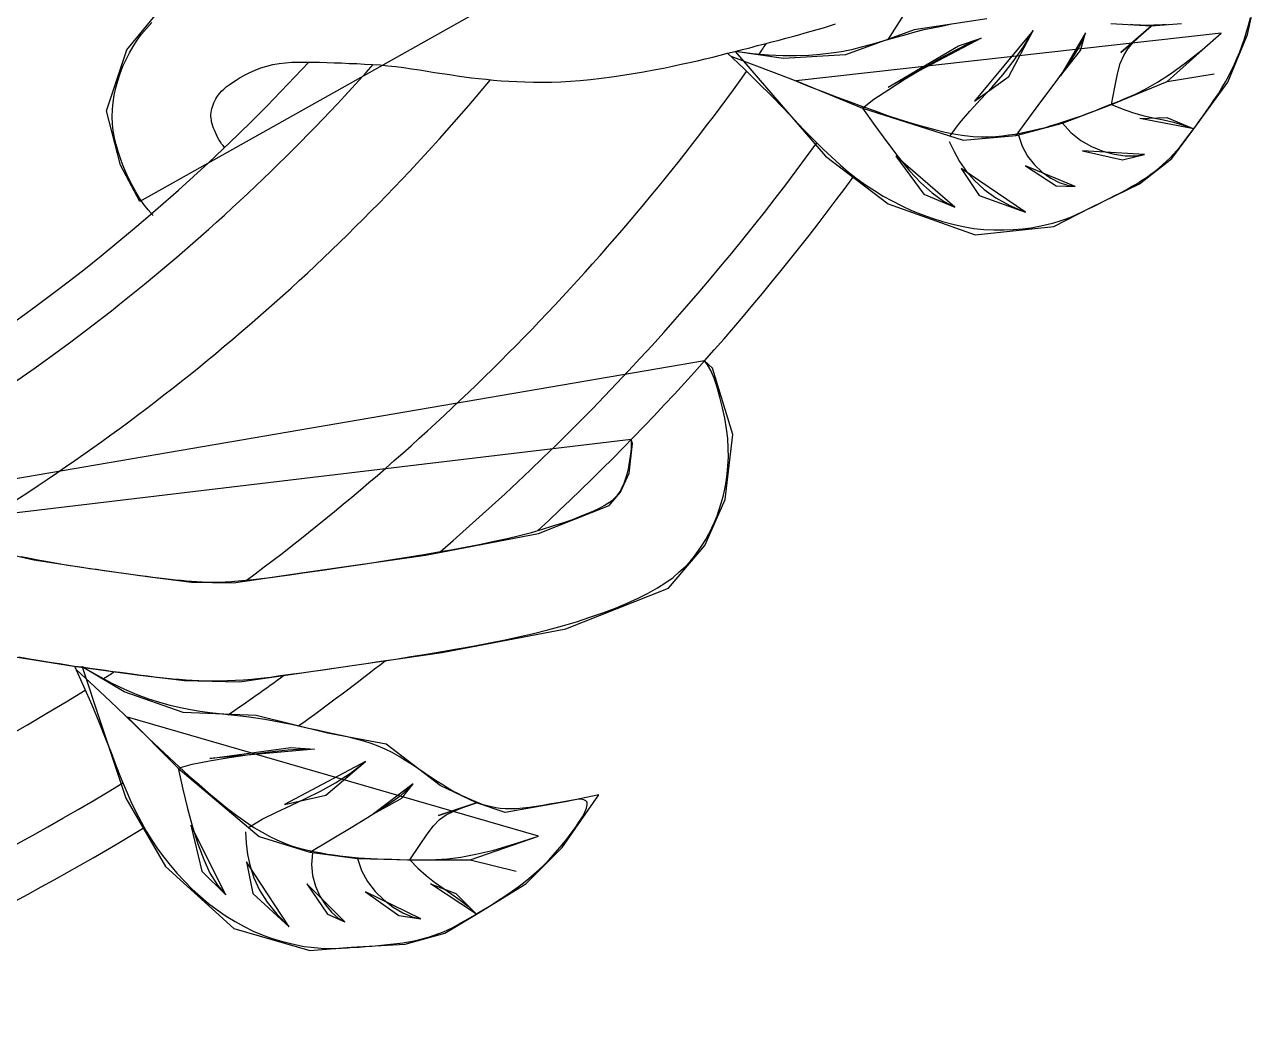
# Model space of a CAD drawing. Header units: metres. Extents: x -2293 to -1333, y 0 to 2180.
# Drawn here: x -1760.3 to -1705.2, y 1573.5 to 1618.4 of the extents above; entities that cross this region are included whole.
import ezdxf

# ---------------------------------------------------------------- set-up
doc = ezdxf.new("R2010")
doc.units = ezdxf.units.M
doc.layers.add('3', color=3, linetype='Continuous')

msp = doc.modelspace()

# ---------------------------------------------------------------- linework, layer by layer
at = {"layer": '3'}
for points in [[(-1709.93, 1635.96), (-1755.17, 1610.56), (-1756.03, 1612.17), (-1756.65, 1614.6), (-1755.74, 1617.31), (-1754.12, 1619.27)], [(-1719.06, 1618.44), (-1719.45, 1618.36), (-1719.84, 1618.28), (-1720.24, 1618.2), (-1720.63, 1618.1), (-1721.03, 1617.99), (-1721.42, 1617.88), (-1721.81, 1617.77), (-1722.21, 1617.65), (-1722.62, 1617.54), (-1723.03, 1617.43), (-1723.46, 1617.32), (-1723.91, 1617.23), (-1724.37, 1617.16), (-1724.85, 1617.1), (-1725.36, 1617.06), (-1725.92, 1617.04), (-1726.52, 1617.05), (-1727.16, 1617.08), (-1727.87, 1617.14), (-1728.64, 1617.24), (-1726.96, 1615.29), (-1724.61, 1612.58), (-1721.82, 1610.45), (-1717.95, 1609.07), (-1714.44, 1609.45), (-1712.8, 1610.29), (-1710.63, 1611.34), (-1709.19, 1612.47), (-1708.2, 1613.8), (-1706.69, 1615.88), (-1705.81, 1618), (-1705.2, 1620.78)], [(-1728.98, 1617.16), (-1728.98, 1617.16), (-1728.26, 1616.48), (-1727.61, 1615.85), (-1727.02, 1615.26), (-1726.49, 1614.72), (-1726.01, 1614.21), (-1725.56, 1613.74), (-1725.14, 1613.31), (-1724.73, 1612.9), (-1724.34, 1612.53), (-1723.96, 1612.19), (-1723.59, 1611.87), (-1723.21, 1611.57), (-1722.83, 1611.3), (-1722.44, 1611.04), (-1722.05, 1610.8), (-1721.64, 1610.58), (-1721.22, 1610.36), (-1720.78, 1610.16), (-1720.33, 1609.98), (-1719.87, 1609.81), (-1719.41, 1609.67), (-1718.94, 1609.54), (-1718.48, 1609.44), (-1718.01, 1609.36), (-1717.56, 1609.31), (-1717.11, 1609.29), (-1716.67, 1609.29), (-1716.24, 1609.31), (-1715.84, 1609.34), (-1715.45, 1609.39), (-1715.09, 1609.46), (-1714.75, 1609.53), (-1714.44, 1609.61), (-1714.16, 1609.69), (-1713.9, 1609.79), (-1713.65, 1609.88), (-1713.41, 1609.99), (-1713.18, 1610.1), (-1712.94, 1610.21), (-1712.71, 1610.32), (-1712.47, 1610.44), (-1712.22, 1610.57), (-1711.97, 1610.69), (-1711.72, 1610.82), (-1711.47, 1610.95), (-1711.22, 1611.08), (-1710.98, 1611.22), (-1710.75, 1611.35), (-1710.53, 1611.49), (-1710.32, 1611.63), (-1710.12, 1611.77), (-1709.93, 1611.91), (-1709.75, 1612.06), (-1709.58, 1612.2), (-1709.42, 1612.35), (-1709.26, 1612.5), (-1709.11, 1612.66), (-1708.97, 1612.82), (-1708.83, 1612.98), (-1708.69, 1613.16), (-1708.56, 1613.33), (-1708.41, 1613.52), (-1708.27, 1613.72), (-1708.12, 1613.92), (-1707.96, 1614.14), (-1707.79, 1614.37), (-1707.62, 1614.61), (-1707.45, 1614.86), (-1707.28, 1615.11), (-1707.11, 1615.36), (-1706.95, 1615.62), (-1706.8, 1615.89), (-1706.65, 1616.15), (-1706.52, 1616.41), (-1706.39, 1616.68), (-1706.27, 1616.96), (-1706.16, 1617.23), (-1706.05, 1617.52), (-1705.95, 1617.81), (-1705.86, 1618.11), (-1705.77, 1618.42), (-1705.68, 1618.74)], [(-1717.43, 1618.7), (-1720.66, 1618.2), (-1723.72, 1617.09), (-1726.49, 1616.93), (-1728.64, 1617.24)], [(-1754.57, 1609.93), (-1754.57, 1609.93), (-1754.79, 1610.18), (-1754.99, 1610.43), (-1755.18, 1610.71), (-1755.35, 1610.99), (-1755.51, 1611.28), (-1755.66, 1611.57), (-1755.79, 1611.87), (-1755.92, 1612.17), (-1756.03, 1612.48), (-1756.13, 1612.78), (-1756.22, 1613.09), (-1756.29, 1613.39), (-1756.35, 1613.7), (-1756.38, 1614.01), (-1756.4, 1614.33), (-1756.39, 1614.65), (-1756.36, 1614.97), (-1756.31, 1615.29), (-1756.24, 1615.62), (-1756.15, 1615.94), (-1756.04, 1616.26), (-1755.92, 1616.58), (-1755.78, 1616.89), (-1755.62, 1617.18), (-1755.46, 1617.47), (-1755.28, 1617.75), (-1755.09, 1618.01), (-1754.87, 1618.27), (-1754.63, 1618.53)], [(-1751.39, 1612.97), (-1751.39, 1612.97), (-1751.46, 1613.05), (-1751.52, 1613.13), (-1751.58, 1613.23), (-1751.64, 1613.32), (-1751.7, 1613.42), (-1751.75, 1613.53), (-1751.8, 1613.63), (-1751.84, 1613.73), (-1751.88, 1613.83), (-1751.92, 1613.92), (-1751.94, 1614.01), (-1751.97, 1614.1), (-1751.98, 1614.18), (-1751.99, 1614.27), (-1752, 1614.35), (-1752, 1614.44), (-1751.99, 1614.52), (-1751.98, 1614.61), (-1751.96, 1614.7), (-1751.93, 1614.78), (-1751.9, 1614.87), (-1751.87, 1614.95), (-1751.82, 1615.04), (-1751.78, 1615.13), (-1751.73, 1615.21), (-1751.67, 1615.3), (-1751.6, 1615.38), (-1751.52, 1615.47), (-1751.43, 1615.56), (-1751.32, 1615.66), (-1751.19, 1615.76), (-1751.04, 1615.86), (-1750.88, 1615.97), (-1750.69, 1616.08), (-1750.48, 1616.2), (-1750.26, 1616.31), (-1750.02, 1616.41), (-1749.77, 1616.51), (-1749.51, 1616.59), (-1749.24, 1616.66), (-1748.96, 1616.71), (-1748.68, 1616.74), (-1748.39, 1616.76), (-1748.09, 1616.77), (-1747.79, 1616.77), (-1747.48, 1616.77), (-1747.16, 1616.76), (-1746.84, 1616.75), (-1746.51, 1616.74), (-1746.18, 1616.73), (-1745.84, 1616.71), (-1745.5, 1616.7), (-1745.15, 1616.68), (-1744.8, 1616.66), (-1744.46, 1616.64), (-1744.11, 1616.6), (-1743.76, 1616.57), (-1743.41, 1616.52), (-1743.06, 1616.47), (-1742.71, 1616.42), (-1742.37, 1616.37), (-1742.03, 1616.31), (-1741.69, 1616.26), (-1741.36, 1616.21), (-1741.03, 1616.16), (-1740.71, 1616.11), (-1740.39, 1616.07), (-1740.07, 1616.03), (-1739.74, 1616), (-1739.41, 1615.97), (-1739.07, 1615.94), (-1738.73, 1615.92), (-1738.37, 1615.9), (-1738.01, 1615.89), (-1737.63, 1615.88), (-1737.24, 1615.87), (-1736.83, 1615.88), (-1736.41, 1615.89), (-1735.98, 1615.92), (-1735.54, 1615.95), (-1735.08, 1615.99), (-1734.6, 1616.05), (-1734.13, 1616.11), (-1733.65, 1616.18), (-1733.18, 1616.26), (-1732.72, 1616.34), (-1732.27, 1616.42), (-1731.84, 1616.5), (-1731.43, 1616.58), (-1731.04, 1616.67), (-1730.68, 1616.75), (-1730.32, 1616.83), (-1729.98, 1616.91), (-1729.64, 1616.99), (-1729.31, 1617.07), (-1728.98, 1617.16), (-1728.64, 1617.24), (-1728.31, 1617.33), (-1727.98, 1617.41), (-1727.64, 1617.5), (-1727.32, 1617.58), (-1727, 1617.67), (-1726.68, 1617.75), (-1726.38, 1617.83), (-1726.08, 1617.91), (-1725.8, 1617.99), (-1725.52, 1618.07), (-1725.25, 1618.14), (-1724.98, 1618.22), (-1724.71, 1618.3), (-1724.44, 1618.39), (-1724.17, 1618.48)], [(-1719.06, 1613.48), (-1719.06, 1613.48), (-1718.64, 1614.04), (-1718.18, 1614.58), (-1717.7, 1615.11), (-1717.21, 1615.64), (-1716.72, 1616.2), (-1716.25, 1616.79), (-1715.79, 1617.45), (-1715.37, 1618.17), (-1717.97, 1615.03), (-1716.44, 1616.13), (-1715.37, 1618.17)], [(-1708.76, 1618.47), (-1710.1, 1618.37), (-1711.9, 1618.47)], [(-1711.87, 1614.88), (-1711.87, 1614.88), (-1711.73, 1615.65), (-1711.6, 1616.24), (-1711.48, 1616.7), (-1711.33, 1617.06), (-1711.14, 1617.36), (-1710.89, 1617.66), (-1710.54, 1617.98), (-1710.1, 1618.37), (-1711.45, 1617.2), (-1710.1, 1618.37)], [(-1709.42, 1618.45), (-1709.61, 1618.43), (-1709.79, 1618.41), (-1709.98, 1618.41), (-1710.17, 1618.4), (-1710.37, 1618.4), (-1710.58, 1618.41), (-1710.8, 1618.42), (-1711.03, 1618.44)], [(-1728.84, 1617.03), (-1728.84, 1617.03), (-1727.81, 1616.64), (-1726.9, 1616.3), (-1726.09, 1615.99), (-1725.37, 1615.7), (-1724.71, 1615.45), (-1724.1, 1615.21), (-1723.52, 1615), (-1722.96, 1614.79), (-1722.4, 1614.59), (-1721.85, 1614.39), (-1721.3, 1614.21), (-1720.77, 1614.05), (-1720.25, 1613.9), (-1719.75, 1613.76), (-1719.28, 1613.65), (-1718.83, 1613.56), (-1718.42, 1613.5), (-1718.04, 1613.46), (-1717.68, 1613.44), (-1717.35, 1613.44), (-1717.03, 1613.45), (-1716.73, 1613.48), (-1716.45, 1613.52), (-1716.17, 1613.56), (-1715.89, 1613.61), (-1715.62, 1613.67), (-1715.35, 1613.73), (-1715.09, 1613.79), (-1714.82, 1613.86), (-1714.56, 1613.94), (-1714.3, 1614.02), (-1714.03, 1614.1), (-1713.76, 1614.19), (-1713.49, 1614.28), (-1713.21, 1614.38), (-1712.92, 1614.49), (-1712.62, 1614.6), (-1712.3, 1614.73), (-1711.97, 1614.86), (-1711.61, 1615), (-1711.23, 1615.16), (-1710.81, 1615.34), (-1710.35, 1615.58), (-1709.83, 1615.87), (-1709.24, 1616.25), (-1708.58, 1616.73), (-1707.83, 1617.32), (-1706.98, 1618.06), (-1725.93, 1615.94), (-1722.97, 1614.72), (-1718.48, 1613.29), (-1716.12, 1613.5), (-1714.05, 1614.05), (-1711.87, 1614.88), (-1709.39, 1615.91), (-1706.98, 1618.06)], [(-1722.97, 1614.72), (-1722.97, 1614.72), (-1722.46, 1615.11), (-1721.8, 1615.55), (-1721.06, 1616.02), (-1720.27, 1616.5), (-1719.49, 1616.94), (-1718.77, 1617.33), (-1718.15, 1617.64), (-1717.68, 1617.83), (-1721.83, 1615.65), (-1718.69, 1617.49), (-1717.68, 1617.83)], [(-1716.12, 1613.5), (-1716.12, 1613.5), (-1715.43, 1614.43), (-1714.84, 1615.23), (-1714.34, 1615.91), (-1713.92, 1616.49), (-1713.59, 1616.98), (-1713.33, 1617.4), (-1713.15, 1617.76), (-1713.03, 1618.07), (-1714.15, 1616.15), (-1713.25, 1617.29), (-1713.03, 1618.07)], [(-1709.39, 1615.91), (-1707.3, 1616.24)], [(-1711.87, 1614.88), (-1711.87, 1614.88), (-1711.4, 1614.68), (-1710.93, 1614.52), (-1710.47, 1614.39), (-1710.02, 1614.29), (-1709.56, 1614.19), (-1709.11, 1614.09), (-1708.66, 1613.96), (-1708.2, 1613.8), (-1710.61, 1614.25), (-1709.41, 1614.3), (-1708.2, 1613.8)], [(-1722.97, 1614.72), (-1722.97, 1614.72), (-1722.42, 1613.94), (-1721.89, 1613.21), (-1721.38, 1612.54), (-1720.87, 1611.93), (-1720.37, 1611.39), (-1719.87, 1610.94), (-1719.36, 1610.57), (-1718.85, 1610.3), (-1721.48, 1612.58), (-1720.23, 1610.88), (-1718.85, 1610.3)], [(-1714.05, 1614.05), (-1714.05, 1614.05), (-1713.68, 1613.63), (-1713.24, 1613.28), (-1712.76, 1613), (-1712.26, 1612.8), (-1711.75, 1612.66), (-1711.26, 1612.59), (-1710.81, 1612.59), (-1710.41, 1612.65), (-1713.16, 1612.82), (-1711.38, 1612.41), (-1710.41, 1612.65)], [(-1719.11, 1613.23), (-1719.11, 1613.23), (-1718.89, 1612.78), (-1718.64, 1612.34), (-1718.34, 1611.9), (-1717.98, 1611.49), (-1717.54, 1611.09), (-1717.03, 1610.72), (-1716.41, 1610.38), (-1715.7, 1610.08), (-1718.57, 1612.03), (-1717.77, 1610.83), (-1715.7, 1610.08)], [(-1716.01, 1613.51), (-1716.01, 1613.51), (-1715.85, 1613.02), (-1715.61, 1612.58), (-1715.3, 1612.19), (-1714.96, 1611.87), (-1714.58, 1611.6), (-1714.2, 1611.4), (-1713.83, 1611.28), (-1713.49, 1611.22), (-1715.71, 1612.14), (-1714.34, 1611.25), (-1713.49, 1611.22)], [(-1760.56, 1590.27), (-1760.17, 1590.2), (-1759.8, 1590.14), (-1759.44, 1590.08), (-1759.09, 1590.02), (-1758.75, 1589.97), (-1758.41, 1589.91), (-1758.07, 1589.86), (-1757.73, 1589.82), (-1757.39, 1589.77), (-1757.05, 1589.72), (-1756.71, 1589.67), (-1756.37, 1589.62), (-1756.04, 1589.58), (-1755.72, 1589.54), (-1755.41, 1589.49), (-1755.11, 1589.45), (-1754.81, 1589.42), (-1754.53, 1589.38), (-1754.25, 1589.35), (-1753.97, 1589.32), (-1753.69, 1589.29), (-1753.41, 1589.27), (-1753.12, 1589.24), (-1752.84, 1589.23), (-1752.54, 1589.21), (-1752.24, 1589.2), (-1751.92, 1589.2), (-1751.6, 1589.2), (-1751.26, 1589.21), (-1750.91, 1589.23), (-1750.55, 1589.25), (-1750.17, 1589.28), (-1749.77, 1589.32), (-1749.35, 1589.37), (-1748.91, 1589.43), (-1748.45, 1589.49), (-1747.96, 1589.56), (-1747.44, 1589.63), (-1746.89, 1589.71), (-1746.32, 1589.79), (-1745.71, 1589.88), (-1745.08, 1589.97), (-1744.43, 1590.07), (-1743.76, 1590.17), (-1743.09, 1590.28), (-1742.4, 1590.39), (-1741.71, 1590.5), (-1741.02, 1590.62), (-1740.33, 1590.75), (-1739.64, 1590.88), (-1738.96, 1591.01), (-1738.29, 1591.16), (-1737.63, 1591.31), (-1736.98, 1591.47), (-1736.34, 1591.65), (-1735.71, 1591.83), (-1735.11, 1592.03), (-1734.53, 1592.23), (-1733.97, 1592.44), (-1733.45, 1592.66), (-1732.96, 1592.88), (-1732.51, 1593.11), (-1732.1, 1593.34), (-1731.73, 1593.58), (-1731.41, 1593.81), (-1731.13, 1594.05), (-1730.87, 1594.28), (-1730.65, 1594.52), (-1730.45, 1594.76), (-1730.27, 1595.01), (-1730.11, 1595.25), (-1729.95, 1595.5), (-1729.81, 1595.75), (-1729.68, 1596.01), (-1729.56, 1596.27), (-1729.45, 1596.55), (-1729.35, 1596.83), (-1729.26, 1597.12), (-1729.17, 1597.42), (-1729.1, 1597.74), (-1729.04, 1598.07), (-1728.99, 1598.41), (-1728.96, 1598.78), (-1728.94, 1599.16), (-1728.95, 1599.56), (-1728.97, 1599.99), (-1729.03, 1600.43), (-1729.1, 1600.9), (-1729.2, 1601.37), (-1729.32, 1601.84), (-1729.45, 1602.28), (-1729.58, 1602.68), (-1729.73, 1603.02), (-1729.87, 1603.28), (-1730.01, 1603.46), (-1780.48, 1594.82)], [(-1760.72, 1590.27), (-1758.1, 1589.86), (-1755.29, 1589.47), (-1753.18, 1589.21), (-1750.72, 1589.16), (-1747.23, 1589.66), (-1741.71, 1590.46), (-1736.18, 1591.52), (-1731.61, 1593.33), (-1729.99, 1595.23), (-1729.08, 1597.28), (-1728.74, 1600.18), (-1729.65, 1603.13), (-1730.01, 1603.46)], [(-1760.45, 1594.74), (-1760.07, 1594.66), (-1759.71, 1594.59), (-1759.36, 1594.53), (-1759.02, 1594.47), (-1758.7, 1594.41), (-1758.37, 1594.36), (-1758.05, 1594.31), (-1757.73, 1594.26), (-1757.41, 1594.21), (-1757.09, 1594.17), (-1756.76, 1594.12), (-1756.43, 1594.07), (-1756.1, 1594.03), (-1755.78, 1593.98), (-1755.47, 1593.94), (-1755.16, 1593.9), (-1754.87, 1593.86), (-1754.59, 1593.82), (-1754.32, 1593.79), (-1754.06, 1593.76), (-1753.81, 1593.73), (-1753.57, 1593.7), (-1753.33, 1593.68), (-1753.09, 1593.65), (-1752.86, 1593.64), (-1752.63, 1593.62), (-1752.39, 1593.61), (-1752.15, 1593.6), (-1751.9, 1593.6), (-1751.64, 1593.6), (-1751.37, 1593.61), (-1751.08, 1593.62), (-1750.78, 1593.65), (-1750.46, 1593.68), (-1750.11, 1593.71), (-1749.75, 1593.76), (-1749.35, 1593.81), (-1748.93, 1593.86), (-1748.48, 1593.93), (-1748, 1594), (-1747.48, 1594.07), (-1746.93, 1594.15), (-1746.35, 1594.24), (-1745.74, 1594.33), (-1745.11, 1594.42), (-1744.47, 1594.52), (-1743.82, 1594.62), (-1743.16, 1594.72), (-1742.51, 1594.83), (-1741.86, 1594.94), (-1741.22, 1595.05), (-1740.59, 1595.17), (-1739.97, 1595.29), (-1739.38, 1595.42), (-1738.8, 1595.54), (-1738.25, 1595.68), (-1737.72, 1595.81), (-1737.22, 1595.95), (-1736.76, 1596.1), (-1736.32, 1596.24), (-1735.92, 1596.38), (-1735.56, 1596.52), (-1735.23, 1596.66), (-1734.94, 1596.78), (-1734.69, 1596.9), (-1734.48, 1597.01), (-1734.31, 1597.11), (-1734.17, 1597.21), (-1734.06, 1597.3), (-1733.97, 1597.38), (-1733.89, 1597.47), (-1733.83, 1597.55), (-1733.77, 1597.64), (-1733.72, 1597.73), (-1733.67, 1597.83), (-1733.62, 1597.94), (-1733.57, 1598.05), (-1733.52, 1598.18), (-1733.48, 1598.32), (-1733.44, 1598.47), (-1733.4, 1598.64), (-1733.36, 1598.82), (-1733.33, 1599.02), (-1733.3, 1599.21), (-1733.28, 1599.4), (-1733.26, 1599.58), (-1733.26, 1599.73), (-1733.26, 1599.86), (-1733.28, 1599.95), (-1784.8, 1593.8)], [(-1763.4, 1595.4), (-1759.89, 1594.59), (-1757.47, 1594.22), (-1754.72, 1593.84), (-1752.86, 1593.6), (-1750.99, 1593.56), (-1747.86, 1594.02), (-1742.44, 1594.8), (-1737.41, 1595.77), (-1734.25, 1597.01), (-1733.75, 1597.6), (-1733.37, 1598.45), (-1733.22, 1599.77), (-1733.28, 1599.95)], [(-1758.07, 1589.86), (-1758.07, 1589.86), (-1757.67, 1588.96), (-1757.31, 1588.13), (-1756.99, 1587.37), (-1756.71, 1586.66), (-1756.45, 1586.01), (-1756.22, 1585.4), (-1756, 1584.84), (-1755.78, 1584.31), (-1755.56, 1583.82), (-1755.34, 1583.36), (-1755.11, 1582.92), (-1754.88, 1582.5), (-1754.63, 1582.1), (-1754.38, 1581.72), (-1754.1, 1581.34), (-1753.81, 1580.98), (-1753.5, 1580.62), (-1753.17, 1580.27), (-1752.83, 1579.92), (-1752.47, 1579.59), (-1752.1, 1579.28), (-1751.72, 1578.99), (-1751.32, 1578.72), (-1750.92, 1578.47), (-1750.52, 1578.25), (-1750.11, 1578.05), (-1749.71, 1577.88), (-1749.31, 1577.74), (-1748.92, 1577.62), (-1748.55, 1577.52), (-1748.19, 1577.44), (-1747.85, 1577.37), (-1747.53, 1577.33), (-1747.24, 1577.3), (-1746.96, 1577.28), (-1746.69, 1577.28), (-1746.43, 1577.28), (-1746.18, 1577.29), (-1745.92, 1577.31), (-1745.66, 1577.33), (-1745.39, 1577.34), (-1745.11, 1577.36), (-1744.83, 1577.38), (-1744.55, 1577.4), (-1744.27, 1577.43), (-1743.99, 1577.46), (-1743.72, 1577.49), (-1743.45, 1577.53), (-1743.2, 1577.57), (-1742.95, 1577.62), (-1742.71, 1577.67), (-1742.48, 1577.73), (-1742.26, 1577.8), (-1742.05, 1577.87), (-1741.84, 1577.94), (-1741.64, 1578.02), (-1741.44, 1578.11), (-1741.25, 1578.2), (-1741.06, 1578.3), (-1740.86, 1578.41), (-1740.67, 1578.52), (-1740.47, 1578.64), (-1740.26, 1578.76), (-1740.04, 1578.89), (-1739.8, 1579.04), (-1739.56, 1579.18), (-1739.32, 1579.34), (-1739.06, 1579.5), (-1738.81, 1579.67), (-1738.56, 1579.84), (-1738.31, 1580.02), (-1738.07, 1580.2), (-1737.83, 1580.39), (-1737.61, 1580.58), (-1737.39, 1580.78), (-1737.17, 1580.99), (-1736.96, 1581.2), (-1736.75, 1581.43), (-1736.55, 1581.66), (-1736.35, 1581.9), (-1736.14, 1582.15), (-1735.95, 1582.41), (-1735.76, 1582.66), (-1735.6, 1582.91), (-1735.45, 1583.14), (-1735.34, 1583.35), (-1735.26, 1583.53), (-1735.23, 1583.68), (-1735.24, 1583.79), (-1735.29, 1583.86), (-1735.39, 1583.9), (-1735.52, 1583.92), (-1735.69, 1583.91), (-1735.88, 1583.88), (-1736.11, 1583.84), (-1736.36, 1583.8), (-1736.63, 1583.75), (-1736.91, 1583.7), (-1737.21, 1583.65), (-1737.51, 1583.6), (-1737.81, 1583.56), (-1738.1, 1583.53), (-1738.38, 1583.5), (-1738.64, 1583.49), (-1738.89, 1583.49), (-1739.11, 1583.51), (-1739.31, 1583.54), (-1739.5, 1583.58), (-1739.69, 1583.63), (-1739.87, 1583.68), (-1740.04, 1583.75), (-1740.22, 1583.82), (-1740.41, 1583.9), (-1740.6, 1583.98), (-1740.8, 1584.08), (-1741, 1584.18), (-1741.22, 1584.29), (-1741.44, 1584.42), (-1741.67, 1584.56), (-1741.92, 1584.72), (-1742.18, 1584.89), (-1742.45, 1585.07), (-1742.73, 1585.26), (-1743.01, 1585.45), (-1743.31, 1585.64), (-1743.61, 1585.83), (-1743.92, 1586), (-1744.23, 1586.15), (-1744.54, 1586.29), (-1744.86, 1586.41), (-1745.19, 1586.51), (-1745.52, 1586.6), (-1745.85, 1586.69), (-1746.2, 1586.76), (-1746.55, 1586.84), (-1746.9, 1586.92), (-1747.27, 1587), (-1747.65, 1587.08), (-1748.03, 1587.17), (-1748.41, 1587.25), (-1748.81, 1587.33), (-1749.2, 1587.41), (-1749.6, 1587.48), (-1750, 1587.54), (-1750.41, 1587.6), (-1750.81, 1587.64), (-1751.22, 1587.69), (-1751.63, 1587.73), (-1752.05, 1587.78), (-1752.48, 1587.84), (-1752.91, 1587.91), (-1753.36, 1588), (-1753.81, 1588.1), (-1754.28, 1588.23), (-1754.77, 1588.39), (-1755.29, 1588.58), (-1755.84, 1588.82), (-1756.43, 1589.1), (-1757.05, 1589.43), (-1757.73, 1589.82), (-1756.92, 1587.36), (-1755.79, 1583.97), (-1754.02, 1580.93), (-1750.98, 1578.17), (-1747.59, 1577.18), (-1745.75, 1577.33), (-1743.35, 1577.47), (-1741.58, 1577.96), (-1740.17, 1578.81), (-1737.97, 1580.16), (-1736.35, 1581.78), (-1734.72, 1584.12), (-1736.13, 1583.83), (-1738.89, 1583.34), (-1740.16, 1583.76), (-1741.79, 1584.54), (-1744.19, 1586.38), (-1746.81, 1586.87), (-1749.99, 1587.65), (-1753.24, 1587.79), (-1755.86, 1588.71), (-1757.73, 1589.82)], [(-1757.99, 1589.69), (-1757.99, 1589.69), (-1757.19, 1588.94), (-1756.48, 1588.28), (-1755.85, 1587.68), (-1755.29, 1587.14), (-1754.78, 1586.65), (-1754.31, 1586.2), (-1753.86, 1585.78), (-1753.42, 1585.37), (-1752.98, 1584.97), (-1752.54, 1584.59), (-1752.11, 1584.21), (-1751.68, 1583.85), (-1751.26, 1583.51), (-1750.85, 1583.2), (-1750.45, 1582.92), (-1750.08, 1582.66), (-1749.72, 1582.45), (-1749.38, 1582.26), (-1749.06, 1582.11), (-1748.75, 1581.98), (-1748.45, 1581.87), (-1748.17, 1581.78), (-1747.89, 1581.7), (-1747.61, 1581.64), (-1747.34, 1581.58), (-1747.07, 1581.53), (-1746.8, 1581.48), (-1746.53, 1581.44), (-1746.26, 1581.4), (-1745.98, 1581.37), (-1745.71, 1581.35), (-1745.43, 1581.32), (-1745.15, 1581.3), (-1744.87, 1581.28), (-1744.57, 1581.27), (-1744.26, 1581.26), (-1743.94, 1581.25), (-1743.6, 1581.24), (-1743.24, 1581.23), (-1742.85, 1581.23), (-1742.44, 1581.23), (-1741.98, 1581.24), (-1741.46, 1581.27), (-1740.87, 1581.35), (-1740.19, 1581.48), (-1739.39, 1581.66), (-1738.47, 1581.93), (-1737.41, 1582.28), (-1755.72, 1587.58), (-1753.46, 1585.31), (-1749.85, 1582.27), (-1747.59, 1581.57), (-1745.47, 1581.29), (-1743.13, 1581.22), (-1740.45, 1581.22), (-1737.41, 1582.28)], [(-1753.46, 1585.31), (-1753.46, 1585.31), (-1752.83, 1585.48), (-1752.06, 1585.64), (-1751.19, 1585.79), (-1750.28, 1585.92), (-1749.39, 1586.04), (-1748.57, 1586.12), (-1747.88, 1586.17), (-1747.38, 1586.16), (-1752.04, 1585.74), (-1748.44, 1586.23), (-1747.38, 1586.16)], [(-1753.46, 1585.31), (-1753.46, 1585.31), (-1753.25, 1584.38), (-1753.04, 1583.51), (-1752.82, 1582.69), (-1752.58, 1581.93), (-1752.32, 1581.24), (-1752.04, 1580.63), (-1751.71, 1580.1), (-1751.34, 1579.66), (-1752.89, 1582.77), (-1752.4, 1580.72), (-1751.34, 1579.66)], [(-1750.32, 1582.67), (-1750.32, 1582.67), (-1749.71, 1583.03), (-1749.08, 1583.35), (-1748.44, 1583.65), (-1747.78, 1583.96), (-1747.12, 1584.29), (-1746.45, 1584.66), (-1745.78, 1585.09), (-1745.11, 1585.6), (-1748.72, 1583.69), (-1746.88, 1584.11), (-1745.11, 1585.6)], [(-1747.59, 1581.57), (-1747.59, 1581.57), (-1746.6, 1582.16), (-1745.75, 1582.67), (-1745.02, 1583.11), (-1744.42, 1583.49), (-1743.92, 1583.82), (-1743.52, 1584.1), (-1743.22, 1584.37), (-1742.99, 1584.61), (-1744.76, 1583.27), (-1743.49, 1583.97), (-1742.99, 1584.61)], [(-1743.13, 1581.22), (-1743.13, 1581.22), (-1742.71, 1581.87), (-1742.37, 1582.37), (-1742.08, 1582.74), (-1741.81, 1583.02), (-1741.51, 1583.23), (-1741.17, 1583.4), (-1740.73, 1583.57), (-1740.16, 1583.76), (-1741.86, 1583.2), (-1740.16, 1583.76)], [(-1750.46, 1582.47), (-1750.46, 1582.47), (-1750.43, 1581.97), (-1750.37, 1581.46), (-1750.25, 1580.94), (-1750.08, 1580.42), (-1749.83, 1579.88), (-1749.49, 1579.34), (-1749.06, 1578.8), (-1748.51, 1578.24), (-1750.42, 1581.14), (-1750.13, 1579.73), (-1748.51, 1578.24)], [(-1747.48, 1581.53), (-1747.48, 1581.53), (-1747.52, 1581.02), (-1747.47, 1580.52), (-1747.34, 1580.05), (-1747.14, 1579.61), (-1746.9, 1579.22), (-1746.62, 1578.89), (-1746.33, 1578.63), (-1746.03, 1578.46), (-1747.73, 1580.15), (-1746.81, 1578.81), (-1746.03, 1578.46)], [(-1745.47, 1581.29), (-1745.47, 1581.29), (-1745.29, 1580.75), (-1745.02, 1580.26), (-1744.68, 1579.82), (-1744.29, 1579.44), (-1743.88, 1579.12), (-1743.45, 1578.87), (-1743.03, 1578.69), (-1742.64, 1578.6), (-1745.11, 1579.8), (-1743.63, 1578.74), (-1742.64, 1578.6)], [(-1743.13, 1581.22), (-1743.13, 1581.22), (-1742.78, 1580.85), (-1742.41, 1580.52), (-1742.03, 1580.23), (-1741.65, 1579.96), (-1741.27, 1579.7), (-1740.89, 1579.43), (-1740.52, 1579.14), (-1740.17, 1578.81), (-1742.22, 1580.16), (-1741.08, 1579.73), (-1740.17, 1578.81)], [(-1740.45, 1581.22), (-1738.4, 1580.72)]]:
    msp.add_lwpolyline(points, dxfattribs=at)
for radius, start, end in [(107.8, 326.89, 328.52), (103.4, 324.85, 325.18), (88, 298.29, 317.13), (90.2, 299.14, 318.32), (94.6, 300.96, 320.11), (103.4, 306.64, 324.33), (107.8, 310.73, 323.93), (110, 312.77, 323.81), (110, 305.59, 308.12), (103.4, 302.35, 302.68), (107.8, 304.39, 306.02), (103.4, 284.14, 301.83), (107.8, 288.23, 301.43), (110, 290.27, 301.31)]:
    msp.add_arc((-1812.13, 1676.64), radius, start, end, dxfattribs=at)

doc.saveas('drawing.dxf')
